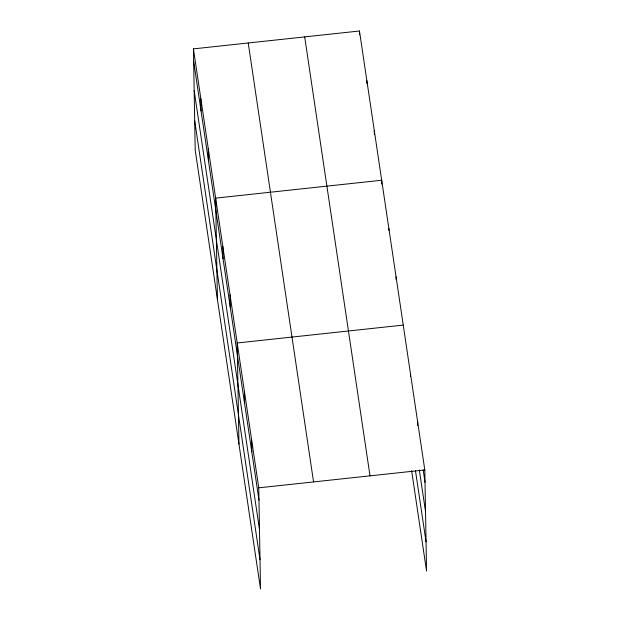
<?xml version="1.0" encoding="UTF-8"?>
<svg xmlns="http://www.w3.org/2000/svg" width="620" height="620" viewBox="0 0 620 620"><rect width="100%" height="100%" fill="white"/><g stroke="black" fill="none" stroke-linecap="round" stroke-linejoin="round"><path stroke-width="0.93" d="M193.432 48.879L258.757 487.824L260.524 589L195.199 150.055L193.432 48.879L359.476 31L424.801 469.945L426.568 571.121L411.634 470.766M403.248 325.089L237.204 342.976L238.963 444.153M258.757 487.824L424.801 469.945M423.189 469.991L425.018 482.298M419.329 469.952L425.529 511.608M415.493 470.805L426.056 541.81M304.683 36.898L370.008 475.842M248.225 42.982L313.557 481.926M193.649 61.24L258.974 500.177M194.161 90.551L259.486 529.488M194.688 120.745L260.012 559.689M417.617 421.662L417.686 425.46M410.432 373.372L410.479 376.224M396.056 276.807L396.11 279.659M388.872 228.524L388.903 230.423M381.75 184.039L381.688 180.242L215.644 198.121L217.411 299.297M374.279 130.494L374.348 134.292M366.877 80.747L366.931 83.599M359.476 31L359.538 34.805M251.573 439.541L251.79 451.895M244.388 391.259L244.606 403.612M230.012 294.686L230.229 307.047M222.828 246.404L223.045 258.765M208.243 148.374L208.452 160.727M200.833 98.627L201.051 110.988"/></g></svg>
